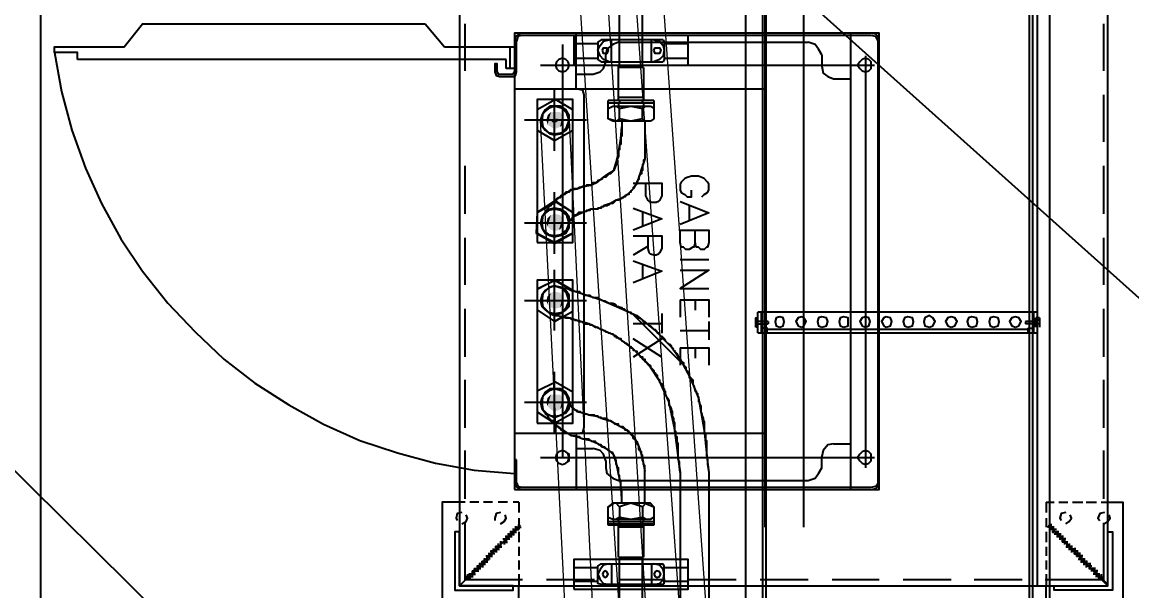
# Model space of a CAD drawing. Header units: millimetres. Extents: x 37 to 259, y 69 to 300.
# Drawn here: x 112.244 to 113.703, y 99.157 to 99.904 of the extents above; entities that cross this region are included whole.
import ezdxf
from ezdxf import colors
from ezdxf.entities.mleader import LeaderData, LeaderLine
from ezdxf.math import Vec2, Vec3

# ---------------------------------------------------------------- set-up
doc = ezdxf.new("R2010")
doc.units = ezdxf.units.MM
doc.layers.get('0').update_dxf_attribs({"lineweight": 0})
doc.layers.get('Defpoints').update_dxf_attribs({"lineweight": 0})
for name, color, linetype, lineweight in [('1', 8, 'Continuous', 0), ('5', 5, 'Continuous', 0), ('8', 8, 'Continuous', 0), ('9', 96, 'Continuous', 0)]:
    doc.layers.add(name, color=color, linetype=linetype, lineweight=lineweight)
doc.layers.add('AT&T_PROYECTO F.O', color=5, linetype='Continuous')
doc.styles.add('TEXTOS', font='romans.shx')
doc.dimstyles.new('Cota m', dxfattribs={"dimtxt": 0.2, "dimasz": 0.2, "dimexe": 0.1, "dimexo": 0.1, "dimgap": 0.1, "dimtad": 0, "dimzin": 0, "dimdsep": 46, "dimtxsty": 'TEXTOS', "dimcen": 0.2, "dimclrd": 256, "dimclre": 256, "dimclrt": 256, "dimazin": 0, "dimtfac": 1, "dimtix": 1, "dimtofl": 0, "dimtmove": 0, "dimatfit": 3, "dimfxl": 1, "dimtolj": 1, "dimtzin": 0, "dimlwd": -1, "dimlwe": -1, "dimarcsym": 0})

# ---------------------------------------------------------------- blocks, each defined once
blk = doc.blocks.new('A$Ca43bcb66')
at = {"linetype": 'Continuous'}
for points in [[(0.8138, 2.6581), (0.8138, 2.6687), (0.8168, 2.6732)], [(0.8138, 2.6581), (0.8168, 2.6536), (0.8168, 2.6732)], [(0.8168, 2.6536), (0.8244, 2.6536), (0.8244, 2.6762)], [(0.8168, 2.6536), (0.8168, 2.6732), (0.8244, 2.6762)], [(0.8244, 2.6536), (0.8244, 2.6762), (0.8289, 2.6732)], [(0.8244, 2.6536), (0.8289, 2.6536), (0.8289, 2.6732)], [(0.8289, 2.6536), (0.8289, 2.6732), (0.8334, 2.6687)], [(0.8123, 2.6642), (0.8138, 2.6581), (0.8138, 2.6687)], [(0.8289, 2.6536), (0.8334, 2.6581), (0.8334, 2.6687)], [(0.8334, 2.6581), (0.8334, 2.6687), (0.8349, 2.6642)], [(0.8168, 2.5197), (0.8244, 2.5182), (0.8244, 2.5408)], [(0.8168, 2.5197), (0.8168, 2.5393), (0.8244, 2.5408)], [(0.8244, 2.5182), (0.8244, 2.5408), (0.8289, 2.5393)], [(0.8123, 2.5303), (0.8138, 2.5243), (0.8138, 2.5348)], [(0.8138, 2.5243), (0.8168, 2.5197), (0.8168, 2.5393)], [(0.8138, 2.5243), (0.8138, 2.5348), (0.8168, 2.5393)], [(0.8244, 2.5182), (0.8289, 2.5197), (0.8289, 2.5393)], [(0.8289, 2.5197), (0.8289, 2.5393), (0.8334, 2.5348)], [(0.8289, 2.5197), (0.8334, 2.5243), (0.8334, 2.5348)], [(0.8334, 2.5243), (0.8334, 2.5348), (0.8349, 2.5303)], [(0.8168, 2.4175), (0.8244, 2.4159), (0.8244, 2.4385)], [(0.8168, 2.4175), (0.8168, 2.437), (0.8244, 2.4385)], [(0.8184, 2.4175), (0.8244, 2.4159), (0.8244, 2.4385)], [(0.8184, 2.4175), (0.8184, 2.437), (0.8244, 2.4385)], [(0.8244, 2.4159), (0.8244, 2.4385), (0.8289, 2.437)], [(0.8123, 2.428), (0.8138, 2.422), (0.8138, 2.4325)], [(0.8138, 2.422), (0.8168, 2.4175), (0.8168, 2.437)], [(0.8138, 2.422), (0.8138, 2.4325), (0.8168, 2.437)], [(0.8138, 2.422), (0.8184, 2.4175), (0.8184, 2.437)], [(0.8138, 2.422), (0.8138, 2.4325), (0.8184, 2.437)], [(0.8244, 2.4159), (0.8289, 2.4175), (0.8289, 2.437)], [(0.8289, 2.4175), (0.8289, 2.437), (0.8334, 2.4325)], [(0.8289, 2.4175), (0.8334, 2.422), (0.8334, 2.4325)], [(0.8334, 2.422), (0.8334, 2.4325), (0.8349, 2.428)], [(0.8123, 2.2926), (0.8138, 2.2866), (0.8138, 2.2986)], [(0.8138, 2.2866), (0.8168, 2.2821), (0.8168, 2.3016)], [(0.8138, 2.2866), (0.8138, 2.2986), (0.8168, 2.3016)], [(0.8168, 2.2821), (0.8244, 2.2821), (0.8244, 2.3046)], [(0.8168, 2.2821), (0.8168, 2.3016), (0.8244, 2.3046)], [(0.8244, 2.2926), (0.8214, 2.2911), (0.8214, 2.2941), (0.8244, 2.2956), (0.8274, 2.2941)], [(0.8244, 2.2821), (0.8244, 2.3046), (0.8289, 2.3016)], [(0.8244, 2.2821), (0.8289, 2.2821), (0.8289, 2.3016)], [(0.8289, 2.2821), (0.8289, 2.3016), (0.8334, 2.2986)], [(0.8289, 2.2821), (0.8334, 2.2866), (0.8334, 2.2986)], [(0.8334, 2.2866), (0.8334, 2.2986), (0.8349, 2.2926)]]:
    blk.add_hatch(color=256, dxfattribs=at).paths.add_polyline_path(points)
for p, q in [((0.1775, 3.0086), (0.1775, 2.9049)), ((0.871, 3.0086), (0.871, 2.9049)), ((0.5476, 2.7048), (0.877, 2.7048)), ((0.7221, 2.5468), (0.6514, 2.6175)), ((0.5521, 2.5724), (0.5521, 2.5453)), ((0.1865, 2.5604), (0.2046, 2.5604)), ((0.1865, 2.5558), (0.191, 2.5558)), ((0.191, 2.5649), (0.191, 2.5528)), ((0.1865, 2.5528), (0.191, 2.5528)), ((0.1895, 2.5453), (0.5566, 2.5453)), ((0.5476, 2.252), (0.877, 2.252))]:
    blk.add_line(p, q, dxfattribs=at)
blk.add_lwpolyline([(0, 4.5), (1.5, 4.5), (1.5, 0), (0, 0), (0, 4.5)])
for points in [[(0.5461, 0.003), (0.5461, 3.8601)], [(0.173, 0.003), (0.173, 3.8466)], [(0.1956, 0.003), (0.1956, 3.8466)], [(0.2001, 0.003), (0.2001, 3.8466)], [(0.5506, 0.003), (0.5506, 3.8466)], [(0.5731, 0.003), (0.5731, 3.8466)], [(0.7085, 3.1801), (0.7085, 2.8672)], [(0.7386, 3.1801), (0.7386, 2.8672)], [(0.0963, 2.795), (0.0767, 2.795), (0.0767, 3.1185)], [(0.9522, 2.795), (0.9718, 2.795), (0.9718, 3.1185)], [(0.6213, 2.7559), (0.6213, 2.9575)], [(0.6589, 2.7559), (0.6589, 2.9575)], [(0.167, 2.9049), (0.0963, 2.9049), (0.0963, 2.8341), (0.0903, 2.8341), (0.0903, 2.9109), (0.167, 2.9109), (0.167, 2.9049)], [(0.0963, 2.9049), (0.1745, 2.8251)], [(0.9492, 2.9049), (0.0963, 2.9049), (0.0963, 2.0519), (0.9492, 2.0519), (0.9492, 2.9049)], [(0.1775, 2.8898), (0.1775, 2.9049)], [(0.1895, 2.0519), (0.1895, 2.9049)], [(0.7988, 2.9094), (0.6484, 2.9094), (0.6484, 2.8703), (0.7988, 2.8703), (0.7988, 2.9094)], [(0.8695, 2.8251), (0.9492, 2.9049)], [(0.871, 2.8898), (0.871, 2.9049)], [(0.8785, 2.9049), (0.9492, 2.9049), (0.9492, 2.8341), (0.9552, 2.8341), (0.9552, 2.9109), (0.8785, 2.9109), (0.8785, 2.9049)], [(0.0978, 2.9018), (0.1444, 2.8567)], [(0.1023, 2.8221), (0.1023, 2.8973), (0.179, 2.8973)], [(0.1023, 2.8943), (0.1098, 2.8943)], [(0.1038, 2.8928), (0.1128, 2.8928)], [(0.1053, 2.8898), (0.1053, 2.8973)], [(0.1068, 2.8898), (0.1158, 2.8898)], [(0.1083, 2.8883), (0.1083, 2.8958)], [(0.1113, 2.8853), (0.1113, 2.8928)], [(0.1143, 2.8823), (0.1143, 2.8898)], [(0.2091, 2.8973), (0.2723, 2.8973)], [(0.3024, 2.8973), (0.3656, 2.8973)], [(0.3971, 2.8973), (0.4588, 2.8973)], [(0.4904, 2.8973), (0.5536, 2.8973)], [(0.5852, 2.8973), (0.6469, 2.8973)], [(0.68, 2.8988), (0.6484, 2.8988)], [(0.6785, 2.8973), (0.7401, 2.8973)], [(0.6935, 2.9033), (0.686, 2.9018), (0.6815, 2.8973), (0.68, 2.8898), (0.6815, 2.8838), (0.686, 2.8778), (0.6935, 2.8763)], [(0.6815, 2.9033), (0.68, 2.9018), (0.68, 2.8793), (0.6815, 2.8763)], [(0.6815, 2.9033), (0.7627, 2.9033), (0.7672, 2.9018), (0.7672, 2.8793), (0.7627, 2.8763), (0.6815, 2.8763)], [(0.6935, 2.8898), (0.692, 2.8928), (0.689, 2.8943), (0.686, 2.8928), (0.6845, 2.8898), (0.686, 2.8868), (0.689, 2.8853), (0.692, 2.8868), (0.6935, 2.8898)], [(0.6965, 2.8763), (0.6965, 2.9033)], [(0.7492, 2.8763), (0.7492, 2.9033)], [(0.7522, 2.8763), (0.7597, 2.8778), (0.7642, 2.8838), (0.7672, 2.8898), (0.7642, 2.8973), (0.7597, 2.9018), (0.7522, 2.9033)], [(0.7612, 2.8898), (0.7597, 2.8928), (0.7582, 2.8943), (0.7552, 2.8928), (0.7537, 2.8898), (0.7552, 2.8868), (0.7582, 2.8853), (0.7597, 2.8868), (0.7612, 2.8898)], [(0.7988, 2.8988), (0.7672, 2.8988)], [(0.7717, 2.8973), (0.8349, 2.8973)], [(0.8665, 2.8973), (0.9417, 2.8973), (0.9417, 2.8221)], [(0.9372, 2.8898), (0.9282, 2.8898)], [(0.9297, 2.8823), (0.9297, 2.8898)], [(0.9402, 2.8928), (0.9312, 2.8928)], [(0.9327, 2.8853), (0.9327, 2.8928)], [(0.9417, 2.8943), (0.9342, 2.8943)], [(0.9357, 2.8883), (0.9357, 2.8958)], [(0.9387, 2.8898), (0.9387, 2.8973)], [(0.1098, 2.8853), (0.1188, 2.8853)], [(0.1128, 2.8823), (0.1219, 2.8823)], [(0.1173, 2.8793), (0.1249, 2.8793)], [(0.1203, 2.8748), (0.1203, 2.8838)], [(0.1203, 2.8763), (0.1279, 2.8763)], [(0.1249, 2.8718), (0.1249, 2.8808)], [(0.1279, 2.8687), (0.1279, 2.8778)], [(0.1775, 2.8718), (0.1775, 2.8838)], [(0.68, 2.8808), (0.6484, 2.8808)], [(0.7988, 2.8808), (0.7672, 2.8808)], [(0.871, 2.8718), (0.871, 2.8838)], [(0.9161, 2.8687), (0.9161, 2.8778)], [(0.9237, 2.8763), (0.9161, 2.8763)], [(0.9267, 2.8793), (0.9176, 2.8793)], [(0.9191, 2.8718), (0.9191, 2.8808)], [(0.9222, 2.8748), (0.9222, 2.8838)], [(0.9297, 2.8823), (0.9222, 2.8823)], [(0.9252, 2.8778), (0.9252, 2.8868)], [(0.9327, 2.8853), (0.9252, 2.8853)], [(0.1234, 2.8733), (0.1324, 2.8733)], [(0.1264, 2.8703), (0.1354, 2.8703)], [(0.1294, 2.8657), (0.1384, 2.8657)], [(0.1309, 2.8657), (0.1309, 2.8748)], [(0.1324, 2.8627), (0.1414, 2.8627)], [(0.1339, 2.8627), (0.1339, 2.8703)], [(0.1369, 2.8582), (0.1369, 2.8672)], [(0.1399, 2.8552), (0.1399, 2.8642)], [(0.1444, 2.8522), (0.1444, 2.8612)], [(0.1775, 2.8537), (0.1775, 2.8657)], [(0.707, 2.8251), (0.707, 2.8672)], [(0.7401, 2.8672), (0.707, 2.8672)], [(0.7401, 2.8672), (0.7401, 2.8251)], [(0.871, 2.8537), (0.871, 2.8657)], [(0.9011, 2.8522), (0.9011, 2.8612)], [(0.9116, 2.8627), (0.9026, 2.8627)], [(0.9146, 2.8657), (0.9056, 2.8657)], [(0.9071, 2.8582), (0.9071, 2.8672)], [(0.9101, 2.8627), (0.9101, 2.8703)], [(0.9176, 2.8703), (0.9101, 2.8703)], [(0.9131, 2.8657), (0.9131, 2.8748)], [(0.9206, 2.8733), (0.9131, 2.8733)], [(0.1369, 2.8597), (0.1444, 2.8597)], [(0.1399, 2.8567), (0.1474, 2.8567)], [(0.1429, 2.8537), (0.1519, 2.8537)], [(0.1474, 2.8492), (0.1474, 2.8582)], [(0.1489, 2.8477), (0.1564, 2.8477)], [(0.1504, 2.8462), (0.1504, 2.8552)], [(0.1534, 2.8432), (0.1534, 2.8507)], [(0.1564, 2.8387), (0.1564, 2.8477)], [(0.1775, 2.8341), (0.1775, 2.8477)], [(0.871, 2.8341), (0.871, 2.8477)], [(0.8951, 2.8477), (0.886, 2.8477)], [(0.8876, 2.8387), (0.8876, 2.8477)], [(0.8906, 2.8432), (0.8906, 2.8507)], [(0.9026, 2.8537), (0.8936, 2.8537)], [(0.8951, 2.8462), (0.8951, 2.8552)], [(0.9056, 2.8567), (0.8966, 2.8567)], [(0.8981, 2.8492), (0.8981, 2.8582)], [(0.9086, 2.8597), (0.8996, 2.8597)], [(0.1519, 2.8432), (0.1595, 2.8432)], [(0.1549, 2.8402), (0.164, 2.8402)], [(0.158, 2.8372), (0.167, 2.8372)], [(0.1595, 2.8357), (0.1595, 2.8447)], [(0.161, 2.8341), (0.17, 2.8341)], [(0.1625, 2.8326), (0.1625, 2.8417)], [(0.1685, 2.8266), (0.1685, 2.8357)], [(0.883, 2.8341), (0.874, 2.8341)], [(0.8755, 2.8266), (0.8755, 2.8357)], [(0.886, 2.8372), (0.877, 2.8372)], [(0.8785, 2.8296), (0.8785, 2.8387)], [(0.8891, 2.8402), (0.88, 2.8402)], [(0.8815, 2.8326), (0.8815, 2.8417)], [(0.8921, 2.8432), (0.883, 2.8432)], [(0.8845, 2.8357), (0.8845, 2.8447)], [(0.1008, 2.8236), (0.0963, 2.8206), (0.0933, 2.8161), (0.0948, 2.8116)], [(0.1008, 2.8086), (0.1068, 2.8101), (0.1098, 2.8161), (0.1068, 2.8191)], [(0.1519, 2.8236), (0.1474, 2.8206), (0.1444, 2.8161), (0.1459, 2.8116)], [(0.1519, 2.8086), (0.158, 2.8101), (0.1595, 2.8161), (0.158, 2.8191)], [(0.164, 2.8311), (0.173, 2.8311)], [(0.167, 2.8281), (0.176, 2.8281)], [(0.1715, 2.8236), (0.1715, 2.8311)], [(0.1775, 2.8161), (0.1775, 2.8281)], [(0.4964, 2.8281), (0.4964, 2.1286)], [(0.5476, 2.1286), (0.5476, 2.8281)], [(0.6935, 2.8251), (0.7537, 2.8251)], [(0.7055, 2.7965), (0.6935, 2.8011), (0.6935, 2.8251)], [(0.7537, 2.8236), (0.6935, 2.8236)], [(0.7537, 2.8206), (0.6935, 2.8206)], [(0.698, 2.8176), (0.6935, 2.8146)], [(0.7537, 2.8146), (0.7476, 2.8176), (0.698, 2.8176)], [(0.7085, 2.8146), (0.704, 2.8176)], [(0.707, 2.8281), (0.7401, 2.8281)], [(0.707, 2.8206), (0.707, 2.8176)], [(0.7085, 2.8206), (0.7085, 2.8251)], [(0.7386, 2.8146), (0.7236, 2.8176), (0.7085, 2.8146)], [(0.7386, 2.8251), (0.7386, 2.8206)], [(0.7431, 2.8176), (0.7386, 2.8146)], [(0.7401, 2.8206), (0.7401, 2.8176)], [(0.7537, 2.8251), (0.7537, 2.8011), (0.7461, 2.7965)], [(0.8755, 2.8281), (0.868, 2.8281)], [(0.871, 2.8161), (0.871, 2.8311)], [(0.8785, 2.8311), (0.871, 2.8311)], [(0.8725, 2.8251), (0.871, 2.8251)], [(0.8951, 2.8236), (0.8906, 2.8206), (0.8876, 2.8161), (0.8891, 2.8116)], [(0.8951, 2.8086), (0.9011, 2.8101), (0.9026, 2.8161), (0.9026, 2.8191)], [(0.9462, 2.8236), (0.9402, 2.8206), (0.9387, 2.8161), (0.9402, 2.8116)], [(0.9462, 2.8086), (0.9522, 2.8101), (0.9537, 2.8161), (0.9522, 2.8191)], [(0.1775, 2.795), (0.1775, 2.8086)], [(0.7085, 2.8011), (0.7085, 2.8146)], [(0.7386, 2.8011), (0.7386, 2.8146)], [(0.871, 2.795), (0.871, 2.8086)], [(0.1053, 2.795), (0.0963, 2.795)], [(0.1023, 2.7273), (0.1023, 2.7905)], [(0.1249, 2.795), (0.1113, 2.795)], [(0.1429, 2.795), (0.1294, 2.795)], [(0.161, 2.795), (0.1489, 2.795)], [(0.1775, 2.795), (0.167, 2.795)], [(0.6935, 2.8011), (0.698, 2.7965)], [(0.698, 2.7965), (0.7476, 2.7965), (0.7537, 2.8011)], [(0.704, 2.7965), (0.7085, 2.8011)], [(0.7055, 2.7965), (0.7055, 2.7469), (0.707, 2.7454), (0.707, 2.7424), (0.7085, 2.7394), (0.7085, 2.7334), (0.71, 2.7319), (0.71, 2.7288), (0.7131, 2.7258), (0.7131, 2.7213), (0.7146, 2.7198), (0.7146, 2.7183), (0.7161, 2.7183), (0.7161, 2.7153), (0.7176, 2.7138), (0.7176, 2.7123), (0.7191, 2.7123), (0.7206, 2.7108), (0.7206, 2.7078), (0.7221, 2.7078), (0.7236, 2.7063), (0.7236, 2.7048)], [(0.7085, 2.8011), (0.7236, 2.7965), (0.7386, 2.8011), (0.7431, 2.7965)], [(0.7356, 2.7965), (0.7356, 2.7785), (0.7371, 2.777), (0.7371, 2.7665), (0.7386, 2.7665), (0.7386, 2.7604), (0.7401, 2.7589), (0.7401, 2.7499), (0.7416, 2.7484), (0.7416, 2.7469), (0.7431, 2.7454), (0.7431, 2.7409), (0.7446, 2.7364), (0.7476, 2.7303), (0.7507, 2.7288)], [(0.7356, 2.7905), (0.7371, 2.771), (0.7401, 2.7574), (0.7431, 2.7424), (0.7461, 2.7334), (0.7522, 2.7273), (0.7672, 2.7183), (0.7777, 2.7138), (0.7868, 2.7123), (0.7943, 2.7093), (0.8018, 2.7078), (0.8108, 2.7018), (0.8168, 2.6988), (0.8244, 2.6912)], [(0.871, 2.795), (0.8785, 2.795)], [(0.886, 2.795), (0.8981, 2.795)], [(0.9056, 2.795), (0.9176, 2.795)], [(0.9237, 2.795), (0.9357, 2.795)], [(0.9417, 2.795), (0.9522, 2.795)], [(0.9417, 2.7905), (0.9417, 2.7273)], [(0.877, 2.7785), (0.3971, 2.7785), (0.3971, 2.1783), (0.877, 2.1783), (0.877, 2.7785)], [(0.4077, 2.7785), (0.4017, 2.777), (0.3986, 2.774), (0.3971, 2.7695)], [(0.4077, 2.7755), (0.4017, 2.774), (0.3986, 2.7695)], [(0.868, 2.7755), (0.4077, 2.7755)], [(0.4347, 2.1783), (0.4347, 2.7785)], [(0.7958, 2.7048), (0.7958, 2.7785)], [(0.877, 2.7695), (0.8755, 2.774), (0.871, 2.777), (0.868, 2.7785)], [(0.874, 2.7695), (0.8725, 2.774), (0.868, 2.7755)], [(0.3986, 2.7695), (0.3986, 2.1888)], [(0.7567, 2.7409), (0.7567, 2.7499), (0.7552, 2.7574), (0.7476, 2.7634), (0.7401, 2.7665), (0.4904, 2.7665), (0.4814, 2.7634), (0.4769, 2.7574), (0.4724, 2.7499), (0.4724, 2.7349)], [(0.874, 2.7695), (0.874, 2.7394)], [(0.4152, 2.7454), (0.4107, 2.7439), (0.4077, 2.7409), (0.4077, 2.7319), (0.4107, 2.7288), (0.4152, 2.7273), (0.4197, 2.7288), (0.4227, 2.7319), (0.4257, 2.7364), (0.4227, 2.7409), (0.4197, 2.7439), (0.4152, 2.7454)], [(0.4152, 2.2083), (0.4152, 2.7499)], [(0.6514, 2.6175), (0.6514, 2.6205), (0.6484, 2.6235), (0.6484, 2.625), (0.6469, 2.6266), (0.6469, 2.6311), (0.6454, 2.6311), (0.6439, 2.6326), (0.6439, 2.6341), (0.6423, 2.6341), (0.6423, 2.6401), (0.6408, 2.6416), (0.6393, 2.6491), (0.6378, 2.6491), (0.6378, 2.6506), (0.6363, 2.6521), (0.6363, 2.6551), (0.6348, 2.6566), (0.6348, 2.6627), (0.6333, 2.6642), (0.6333, 2.6657), (0.6318, 2.6687), (0.6318, 2.6762), (0.6303, 2.6792), (0.6303, 2.6807), (0.6288, 2.6852), (0.6288, 2.6867), (0.6273, 2.6897), (0.6273, 2.7033), (0.6258, 2.7063), (0.6258, 2.7123), (0.6243, 2.7138), (0.6243, 2.7334), (0.6228, 2.7394), (0.6228, 2.7454), (0.6213, 2.7559)], [(0.6709, 2.5904), (0.6589, 2.607), (0.6454, 2.6326), (0.6348, 2.6581), (0.6273, 2.7003), (0.6228, 2.7424), (0.6213, 2.7559)], [(0.7146, 2.5995), (0.7131, 2.5995), (0.7131, 2.601), (0.7115, 2.6025), (0.7115, 2.604), (0.7085, 2.604), (0.7085, 2.607), (0.7055, 2.607), (0.7055, 2.61), (0.704, 2.61), (0.701, 2.613), (0.701, 2.6145), (0.6995, 2.6145), (0.698, 2.616), (0.698, 2.6175), (0.695, 2.6205), (0.695, 2.622), (0.6935, 2.622), (0.6935, 2.625), (0.692, 2.625), (0.692, 2.6266), (0.6905, 2.6266), (0.689, 2.6281), (0.689, 2.6311), (0.686, 2.6341), (0.686, 2.6371), (0.683, 2.6401), (0.683, 2.6416), (0.6815, 2.6416), (0.6815, 2.6461), (0.68, 2.6461), (0.68, 2.6476), (0.6785, 2.6491), (0.6785, 2.6536), (0.6769, 2.6566), (0.6754, 2.6581), (0.6739, 2.6612), (0.6739, 2.6672), (0.6724, 2.6687), (0.6709, 2.6717), (0.6709, 2.6732), (0.6694, 2.6762), (0.6694, 2.6822), (0.6679, 2.6852), (0.6679, 2.6882), (0.6664, 2.6912), (0.6664, 2.7003), (0.6649, 2.7018), (0.6649, 2.7078), (0.6634, 2.7093), (0.6634, 2.7153), (0.6619, 2.7183), (0.6619, 2.7379), (0.6604, 2.7424), (0.6604, 2.7469), (0.6589, 2.7559)], [(0.6589, 2.7559), (0.6619, 2.7303), (0.6664, 2.6973), (0.6739, 2.6627), (0.686, 2.6356), (0.698, 2.6175), (0.7206, 2.5935), (0.7431, 2.5769), (0.7627, 2.5679), (0.7792, 2.5604), (0.7898, 2.5574), (0.8063, 2.5528), (0.8138, 2.5513), (0.8244, 2.5574)], [(0.8003, 2.6717), (0.7928, 2.6762), (0.7868, 2.6777), (0.7762, 2.6807), (0.7687, 2.6822), (0.7612, 2.6852), (0.7507, 2.6882), (0.7431, 2.6927), (0.7281, 2.7003), (0.7221, 2.7063), (0.7161, 2.7153), (0.7115, 2.7273), (0.7085, 2.7379), (0.7055, 2.7544)], [(0.8138, 2.7454), (0.8093, 2.7439), (0.8063, 2.7409), (0.8048, 2.7364), (0.8063, 2.7319), (0.8093, 2.7288)], [(0.8093, 2.7439), (0.8048, 2.7409), (0.8048, 2.7319), (0.8093, 2.7288), (0.8138, 2.7273)], [(0.8184, 2.7288), (0.8214, 2.7319), (0.8229, 2.7364), (0.8214, 2.7409), (0.8184, 2.7439), (0.8138, 2.7454)], [(1.4818, 2.2038), (1.4727, 2.255), (1.4592, 2.3061), (1.4411, 2.3558), (1.4201, 2.4024), (1.3945, 2.449), (1.3659, 2.4912), (1.3328, 2.5333), (1.2967, 2.5709), (1.2591, 2.607), (1.2185, 2.6386), (1.1734, 2.6672), (1.1282, 2.6927), (1.0801, 2.7138), (1.0305, 2.7303), (0.9808, 2.7439), (0.9297, 2.7529), (0.877, 2.7574)], [(0.8424, 2.7364), (0.4032, 2.7364)], [(0.4573, 2.7183), (0.4648, 2.7198), (0.4709, 2.7273), (0.4724, 2.7349)], [(0.7567, 2.7409), (0.7597, 2.7319), (0.7642, 2.7273), (0.7732, 2.7243)], [(0.8138, 2.1933), (0.8138, 2.7364)], [(0.874, 2.7394), (0.877, 2.7394)], [(0.4573, 2.7183), (0.4347, 2.7183)], [(0.7522, 2.7273), (0.7537, 2.7273), (0.7582, 2.7228), (0.7612, 2.7228), (0.7627, 2.7213), (0.7627, 2.7198), (0.7657, 2.7198), (0.7672, 2.7183), (0.7702, 2.7168), (0.7702, 2.7153), (0.7747, 2.7153), (0.7762, 2.7138), (0.7777, 2.7138), (0.7792, 2.7123), (0.7868, 2.7123), (0.7898, 2.7108), (0.7913, 2.7093), (0.7958, 2.7093), (0.7973, 2.7078), (0.8018, 2.7078), (0.8033, 2.7063), (0.8048, 2.7063), (0.8048, 2.7048), (0.8078, 2.7048), (0.8078, 2.7033), (0.8108, 2.7033), (0.8108, 2.7018), (0.8123, 2.7018), (0.8138, 2.7003), (0.8153, 2.7003), (0.8168, 2.6988), (0.8168, 2.6973), (0.8184, 2.6973), (0.8184, 2.6958), (0.8214, 2.6958), (0.8214, 2.6942), (0.8244, 2.6912), (0.8244, 2.6897), (0.8259, 2.6882), (0.8289, 2.6882), (0.8289, 2.6867), (0.8319, 2.6837), (0.8334, 2.6807), (0.8364, 2.6792)], [(0.7958, 2.7243), (0.7732, 2.7243)], [(0.8138, 2.7273), (0.8184, 2.7288)], [(0.7251, 2.7033), (0.7266, 2.7033), (0.7266, 2.7018), (0.7281, 2.7018), (0.7281, 2.7003), (0.7311, 2.7003), (0.7311, 2.6988), (0.7326, 2.6988), (0.7326, 2.6973), (0.7341, 2.6973), (0.7341, 2.6958), (0.7371, 2.6958)], [(0.7943, 2.7048), (0.7868, 2.7033), (0.7853, 2.6958)], [(0.8244, 2.7048), (0.8244, 2.6235)], [(0.1023, 2.6341), (0.1023, 2.6973)], [(0.7401, 2.6942), (0.7401, 2.6927), (0.7446, 2.6927), (0.7476, 2.6897), (0.7507, 2.6882), (0.7537, 2.6882), (0.7537, 2.6867), (0.7552, 2.6867), (0.7567, 2.6852), (0.7627, 2.6852), (0.7627, 2.6837), (0.7657, 2.6837), (0.7672, 2.6822), (0.7702, 2.6822), (0.7717, 2.6807), (0.7792, 2.6807), (0.7822, 2.6792), (0.7853, 2.6792), (0.7868, 2.6777), (0.7883, 2.6777), (0.7898, 2.6762), (0.7943, 2.6762), (0.7943, 2.6747), (0.7958, 2.6747), (0.7973, 2.6732), (0.7988, 2.6732), (0.7988, 2.6717), (0.8003, 2.6717), (0.8018, 2.6702), (0.8018, 2.6687), (0.8033, 2.6687), (0.8033, 2.6657), (0.8048, 2.6657)], [(0.7853, 2.6958), (0.7853, 2.2595), (0.7868, 2.2535), (0.7943, 2.252)], [(0.8469, 2.6912), (0.8003, 2.6912), (0.8003, 2.5032), (0.8469, 2.5032), (0.8469, 2.6912)], [(0.8003, 2.6506), (0.8229, 2.6371), (0.8469, 2.6491), (0.8469, 2.6762), (0.8244, 2.6912), (0.8003, 2.6777), (0.8003, 2.6506)], [(0.9417, 2.6973), (0.9417, 2.6341)], [(0.8244, 2.6837), (0.8093, 2.6777), (0.8048, 2.6717), (0.8048, 2.6581), (0.8093, 2.6506), (0.8168, 2.6461), (0.8304, 2.6461), (0.8364, 2.6506), (0.8409, 2.6581), (0.8424, 2.6642), (0.8409, 2.6717), (0.8364, 2.6777), (0.8244, 2.6837)], [(0.8244, 2.6822), (0.8138, 2.6807), (0.8078, 2.6732), (0.8048, 2.6642), (0.8078, 2.6551), (0.8138, 2.6491), (0.8244, 2.6461), (0.8319, 2.6491), (0.8394, 2.6551), (0.8409, 2.6642), (0.8394, 2.6732), (0.8319, 2.6807), (0.8244, 2.6822)], [(0.7822, 2.6642), (0.8635, 2.6642)], [(0.6589, 2.5922), (0.6213, 2.5922), (0.6213, 2.6148)], [(0.6664, 2.595), (0.6664, 2.5965), (0.6634, 2.5995), (0.6619, 2.6025), (0.6619, 2.604), (0.6604, 2.604), (0.6604, 2.6055), (0.6589, 2.607), (0.6574, 2.61), (0.6559, 2.6115), (0.6544, 2.6115), (0.6544, 2.6145)], [(0.6589, 2.5922), (0.6589, 2.6148)], [(0.1023, 2.5408), (0.1023, 2.604)], [(0.6393, 2.5922), (0.6393, 2.6058)], [(0.683, 2.5802), (0.7206, 2.6043)], [(0.683, 2.6043), (0.7206, 2.5802)], [(0.7176, 2.5965), (0.7161, 2.5965), (0.7161, 2.598)], [(0.9417, 2.604), (0.9417, 2.5408)], [(0.6845, 2.5769), (0.683, 2.5769), (0.6815, 2.5784), (0.6815, 2.5799), (0.68, 2.5799), (0.6785, 2.5814), (0.6785, 2.5829), (0.6739, 2.5874), (0.6724, 2.5874), (0.6709, 2.5889), (0.6709, 2.5904), (0.6679, 2.5935)], [(0.7191, 2.5498), (0.7161, 2.5498), (0.7161, 2.5513), (0.7131, 2.5528), (0.7115, 2.5528), (0.7085, 2.5558), (0.707, 2.5574), (0.7055, 2.5574), (0.7055, 2.5589), (0.704, 2.5589), (0.7025, 2.5604), (0.701, 2.5604), (0.701, 2.5619), (0.6995, 2.5634), (0.698, 2.5634), (0.695, 2.5664), (0.6694, 2.592)], [(0.7461, 2.5769), (0.7431, 2.5769), (0.7431, 2.5784), (0.7416, 2.5784), (0.7401, 2.5799), (0.7371, 2.5799), (0.7371, 2.5814), (0.7356, 2.5829), (0.7326, 2.5844), (0.7311, 2.5859), (0.7296, 2.5859), (0.7296, 2.5874), (0.7281, 2.5874), (0.7251, 2.5904), (0.7236, 2.5904), (0.7236, 2.592), (0.7221, 2.592), (0.7206, 2.5935), (0.7206, 2.595), (0.7191, 2.595)], [(0.5566, 2.5724), (0.1895, 2.5724)], [(0.1941, 2.5453), (0.1941, 2.5724)], [(0.2016, 2.5664), (0.2016, 2.5724)], [(0.5446, 2.5724), (0.5446, 2.5664), (0.5521, 2.5664)], [(0.5566, 2.5724), (0.5566, 2.5453)], [(0.6213, 2.5576), (0.6213, 2.5817)], [(0.6213, 2.5697), (0.6589, 2.5697)], [(0.683, 2.5471), (0.683, 2.5727)], [(0.6935, 2.5679), (0.692, 2.5679), (0.689, 2.5709), (0.689, 2.5724), (0.6875, 2.5724), (0.686, 2.5739), (0.686, 2.5754)], [(0.7492, 2.5739), (0.7476, 2.5739), (0.7476, 2.5754)], [(0.8244, 2.5498), (0.8199, 2.5498), (0.8138, 2.5513), (0.8093, 2.5528), (0.8033, 2.5528), (0.8018, 2.5543), (0.7988, 2.5543), (0.7973, 2.5558), (0.7943, 2.5558), (0.7928, 2.5574), (0.7883, 2.5574), (0.7868, 2.5589), (0.7838, 2.5604), (0.7792, 2.5604), (0.7777, 2.5619), (0.7747, 2.5619), (0.7732, 2.5634), (0.7702, 2.5649), (0.7672, 2.5649), (0.7657, 2.5664), (0.7627, 2.5679), (0.7612, 2.5679), (0.7597, 2.5694), (0.7582, 2.5694), (0.7567, 2.5709), (0.7552, 2.5709), (0.7537, 2.5724), (0.7507, 2.5724)], [(0.8244, 2.5694), (0.8244, 2.4897)], [(0.1865, 2.5528), (0.1865, 2.5649)], [(0.191, 2.5574), (0.2046, 2.5574)], [(0.2016, 2.5664), (0.1941, 2.5664)], [(0.2016, 2.5679), (0.5446, 2.5679)], [(0.2046, 2.5574), (0.2046, 2.5604)], [(0.2181, 2.5649), (0.2136, 2.5634), (0.2106, 2.5574), (0.2136, 2.5528), (0.2181, 2.5513), (0.2226, 2.5528), (0.2256, 2.5574), (0.2226, 2.5634), (0.2181, 2.5649)], [(0.2467, 2.5649), (0.2407, 2.5634), (0.2392, 2.5574), (0.2407, 2.5528), (0.2467, 2.5513), (0.2512, 2.5528), (0.2527, 2.5574), (0.2512, 2.5634), (0.2467, 2.5649)], [(0.2753, 2.5649), (0.2693, 2.5634), (0.2678, 2.5574), (0.2693, 2.5528), (0.2753, 2.5513), (0.2798, 2.5528), (0.2813, 2.5574), (0.2798, 2.5634), (0.2753, 2.5649)], [(0.3024, 2.5649), (0.2979, 2.5634), (0.2948, 2.5574), (0.2979, 2.5528), (0.3024, 2.5513), (0.3069, 2.5528), (0.3099, 2.5574), (0.3069, 2.5634), (0.3024, 2.5649)], [(0.331, 2.5649), (0.3264, 2.5634), (0.3234, 2.5574), (0.3264, 2.5528), (0.331, 2.5498), (0.337, 2.5528), (0.3385, 2.5574), (0.337, 2.5634), (0.331, 2.5649)], [(0.3595, 2.5649), (0.3535, 2.5634), (0.352, 2.5574), (0.3535, 2.5528), (0.3595, 2.5513), (0.364, 2.5528), (0.3656, 2.5574), (0.364, 2.5634), (0.3595, 2.5649)], [(0.3881, 2.5649), (0.3821, 2.5634), (0.3806, 2.5574), (0.3821, 2.5528), (0.3881, 2.5513), (0.3911, 2.5528), (0.3941, 2.5574), (0.3911, 2.5634), (0.3881, 2.5649)], [(0.4152, 2.5649), (0.4107, 2.5634), (0.4092, 2.5574), (0.4107, 2.5528), (0.4152, 2.5513), (0.4197, 2.5528), (0.4227, 2.5574), (0.4197, 2.5634), (0.4152, 2.5649)], [(0.4438, 2.5649), (0.4378, 2.5634), (0.4378, 2.5528), (0.4438, 2.5513), (0.4483, 2.5528), (0.4498, 2.5574), (0.4483, 2.5634), (0.4438, 2.5649)], [(0.4724, 2.5649), (0.4663, 2.5634), (0.4648, 2.5574), (0.4663, 2.5528), (0.4724, 2.5513), (0.4769, 2.5528), (0.4784, 2.5574), (0.4769, 2.5634), (0.4724, 2.5649)], [(0.4994, 2.5649), (0.4964, 2.5634), (0.4934, 2.5574), (0.4964, 2.5528), (0.4994, 2.5513), (0.5039, 2.5528), (0.507, 2.5574), (0.5039, 2.5634), (0.4994, 2.5649)], [(0.528, 2.5649), (0.5235, 2.5634), (0.522, 2.5574), (0.5235, 2.5528), (0.528, 2.5513), (0.5325, 2.5528), (0.534, 2.5574), (0.5325, 2.5634), (0.528, 2.5649)], [(0.5596, 2.5604), (0.5431, 2.5604)], [(0.5431, 2.5574), (0.5431, 2.5604)], [(0.5431, 2.5574), (0.5566, 2.5574)], [(0.5521, 2.5679), (0.5506, 2.5679)], [(0.5596, 2.5649), (0.5596, 2.5528), (0.5566, 2.5528)], [(0.5566, 2.5649), (0.5596, 2.5649)], [(0.5596, 2.5558), (0.5566, 2.5558)], [(0.683, 2.5607), (0.7206, 2.5607)], [(0.8469, 2.5152), (0.8244, 2.5032), (0.8003, 2.5167), (0.7868, 2.5212), (0.7627, 2.5288), (0.7356, 2.5408), (0.7161, 2.5498), (0.6935, 2.5679)], [(0.8003, 2.5167), (0.8229, 2.5032), (0.8469, 2.5152), (0.8469, 2.5423), (0.8244, 2.5574), (0.8003, 2.5438), (0.8003, 2.5167)], [(0.6589, 2.5291), (0.6213, 2.5291), (0.6213, 2.5516)], [(0.6393, 2.5291), (0.6393, 2.5426)], [(0.6589, 2.5291), (0.6589, 2.5516)], [(0.8244, 2.5107), (0.8184, 2.5122), (0.8138, 2.5137), (0.8078, 2.5137), (0.8018, 2.5167), (0.7988, 2.5167), (0.7973, 2.5182), (0.7913, 2.5182), (0.7898, 2.5197), (0.7838, 2.5228), (0.7777, 2.5228), (0.7762, 2.5243), (0.7732, 2.5258), (0.7672, 2.5258), (0.7657, 2.5273), (0.7597, 2.5303), (0.7582, 2.5303), (0.7522, 2.5333), (0.7476, 2.5333), (0.7446, 2.5348), (0.7416, 2.5378), (0.7401, 2.5378), (0.7371, 2.5393), (0.7356, 2.5393), (0.7356, 2.5408), (0.7326, 2.5408), (0.7296, 2.5438), (0.7281, 2.5438), (0.7266, 2.5453), (0.7236, 2.5453), (0.7236, 2.5468), (0.7221, 2.5468)], [(0.8244, 2.5498), (0.8168, 2.5468), (0.8093, 2.5423), (0.8048, 2.5378), (0.8048, 2.5228), (0.8093, 2.5167), (0.8168, 2.5122), (0.8244, 2.5107), (0.8304, 2.5122), (0.8364, 2.5167), (0.8409, 2.5228), (0.8424, 2.5303), (0.8409, 2.5378), (0.8364, 2.5423), (0.8304, 2.5468), (0.8244, 2.5498)], [(0.8244, 2.5468), (0.8138, 2.5453), (0.8078, 2.5378), (0.8048, 2.5303), (0.8078, 2.5212), (0.8138, 2.5137), (0.8244, 2.5107), (0.8319, 2.5137), (0.8394, 2.5212), (0.8409, 2.5303), (0.8394, 2.5378), (0.8319, 2.5453), (0.8244, 2.5468)], [(0.7822, 2.5303), (0.8635, 2.5303)], [(0.6589, 2.49), (0.6213, 2.49), (0.6589, 2.514), (0.6213, 2.514)], [(0.8244, 2.5107), (0.8229, 2.5107)], [(0.1023, 2.4475), (0.1023, 2.5092)], [(0.7206, 2.4779), (0.683, 2.4915), (0.7206, 2.5065)], [(0.7085, 2.4839), (0.7085, 2.5005)], [(0.9417, 2.5092), (0.9417, 2.4475)], [(0.6213, 2.4764), (0.6589, 2.4764)], [(0.7206, 2.4448), (0.683, 2.4448), (0.683, 2.4614), (0.686, 2.4674), (0.6875, 2.4689), (0.6905, 2.4704), (0.6935, 2.4704), (0.698, 2.4689), (0.6995, 2.4674), (0.701, 2.4614), (0.701, 2.4448)], [(0.701, 2.4584), (0.7206, 2.4704)], [(0.8244, 2.4686), (0.8244, 2.3874)], [(0.6589, 2.4373), (0.6213, 2.4373), (0.6213, 2.4538), (0.6228, 2.4599), (0.6243, 2.4599), (0.6273, 2.4629), (0.6318, 2.4629), (0.6348, 2.4599), (0.6378, 2.4599), (0.6393, 2.4538), (0.6393, 2.4373)], [(0.6393, 2.4538), (0.6408, 2.4599), (0.6423, 2.4599), (0.6469, 2.4629), (0.6514, 2.4629), (0.6544, 2.4599), (0.6574, 2.4599), (0.6589, 2.4538), (0.6589, 2.4373)], [(0.8003, 2.4144), (0.8229, 2.3994), (0.8469, 2.4144), (0.8469, 2.4415), (0.8244, 2.4551), (0.8003, 2.4415), (0.8003, 2.4144)], [(0.8003, 2.4144), (0.8244, 2.3994), (0.8469, 2.4144), (0.8484, 2.4415), (0.8244, 2.4551)], [(0.8469, 2.4536), (0.8003, 2.4536), (0.8003, 2.2655), (0.8469, 2.2655), (0.8469, 2.4536)], [(0.8003, 2.4415), (0.8244, 2.4536), (0.8484, 2.4415)], [(0.7206, 2.4087), (0.683, 2.4223), (0.7206, 2.4373)], [(0.8244, 2.446), (0.8168, 2.4445), (0.8093, 2.4415), (0.8063, 2.434), (0.8048, 2.428), (0.8063, 2.4205), (0.8093, 2.4144), (0.8168, 2.4099), (0.8244, 2.4084), (0.8304, 2.4099), (0.8364, 2.4144)], [(0.8244, 2.4445), (0.8153, 2.443), (0.8078, 2.437), (0.8048, 2.428), (0.8078, 2.4175), (0.8153, 2.4114), (0.8244, 2.4099)], [(0.8093, 2.4415), (0.8048, 2.434), (0.8048, 2.4205), (0.8093, 2.4144)], [(0.8319, 2.443), (0.8244, 2.4445), (0.8138, 2.443), (0.8078, 2.437)], [(0.8364, 2.4415), (0.8304, 2.4445), (0.8244, 2.446)], [(0.8394, 2.4175), (0.8409, 2.428), (0.8394, 2.437), (0.8319, 2.443)], [(0.8409, 2.434), (0.8364, 2.4415)], [(0.6589, 2.3997), (0.6213, 2.4147), (0.6589, 2.4298)], [(0.6469, 2.4057), (0.6469, 2.4238)], [(0.7085, 2.4132), (0.7085, 2.4313)], [(0.7266, 2.3889), (0.7266, 2.3904), (0.7281, 2.3904), (0.7296, 2.3919), (0.7311, 2.3919), (0.7311, 2.3934), (0.7326, 2.3934), (0.7341, 2.3949), (0.7356, 2.3949), (0.7371, 2.3964), (0.7401, 2.3979), (0.7431, 2.3979), (0.7461, 2.4009), (0.7476, 2.4024), (0.7507, 2.4024), (0.7522, 2.4039), (0.7537, 2.4039), (0.7552, 2.4054), (0.7597, 2.4054), (0.7597, 2.4069), (0.7627, 2.4069), (0.7627, 2.4084), (0.7672, 2.4084), (0.7672, 2.4099), (0.7762, 2.4099), (0.7777, 2.4114), (0.7822, 2.4114), (0.7822, 2.4129), (0.7853, 2.4129), (0.7868, 2.4144), (0.7928, 2.4144), (0.7928, 2.4159), (0.7943, 2.4159), (0.7943, 2.4175), (0.7973, 2.4175), (0.8003, 2.4205), (0.8018, 2.422), (0.8018, 2.4235), (0.8033, 2.4235), (0.8033, 2.425), (0.8048, 2.425)], [(0.7822, 2.428), (0.8635, 2.428)], [(0.8424, 2.428), (0.8409, 2.434)], [(0.8409, 2.4205), (0.8424, 2.428)], [(0.1023, 2.3528), (0.1023, 2.4159)], [(0.7055, 2.2941), (0.7055, 2.3437), (0.7085, 2.3528), (0.7131, 2.3678), (0.7161, 2.3753), (0.7206, 2.3829), (0.7281, 2.3904), (0.7371, 2.3964), (0.7431, 2.3979), (0.7507, 2.4024), (0.7597, 2.4054), (0.7642, 2.4084), (0.7702, 2.4099)], [(0.8469, 2.4144), (0.8259, 2.4024), (0.8214, 2.3964), (0.8138, 2.3919), (0.8093, 2.3889), (0.8018, 2.3844), (0.7943, 2.3829), (0.7868, 2.3798), (0.7762, 2.3783), (0.7672, 2.3738), (0.7597, 2.3678), (0.7537, 2.3633), (0.7461, 2.3588), (0.7431, 2.3483), (0.7401, 2.3362), (0.7386, 2.3272), (0.7371, 2.3167), (0.7356, 2.3016)], [(0.7356, 2.2941), (0.7356, 2.3137), (0.7371, 2.3152), (0.7371, 2.3242), (0.7386, 2.3257), (0.7386, 2.3317), (0.7401, 2.3317), (0.7401, 2.3407), (0.7431, 2.3467), (0.7431, 2.3513), (0.7446, 2.3543), (0.7461, 2.3588), (0.7476, 2.3603), (0.7507, 2.3633), (0.7522, 2.3633), (0.7552, 2.3663), (0.7567, 2.3678), (0.7597, 2.3678), (0.7612, 2.3693), (0.7627, 2.3708), (0.7657, 2.3723), (0.7672, 2.3723), (0.7672, 2.3738), (0.7687, 2.3738), (0.7702, 2.3753), (0.7732, 2.3753), (0.7747, 2.3768), (0.7762, 2.3783), (0.7822, 2.3783), (0.7838, 2.3798), (0.7868, 2.3798), (0.7898, 2.3813), (0.7913, 2.3813), (0.7943, 2.3829), (0.8003, 2.3829), (0.8003, 2.3844), (0.8033, 2.3844), (0.8033, 2.3859), (0.8048, 2.3859), (0.8048, 2.3874), (0.8093, 2.3874), (0.8093, 2.3889), (0.8108, 2.3889), (0.8108, 2.3904), (0.8138, 2.3904), (0.8153, 2.3919), (0.8168, 2.3934), (0.8168, 2.3949), (0.8199, 2.3949), (0.8199, 2.3964), (0.8214, 2.3964), (0.8214, 2.3979), (0.8229, 2.3979), (0.8244, 2.3994), (0.8244, 2.4024), (0.8259, 2.4024), (0.8289, 2.4039), (0.8289, 2.4054), (0.8304, 2.4054), (0.8319, 2.4069), (0.8334, 2.4099), (0.8364, 2.4129)], [(0.7762, 2.4099), (0.7868, 2.4144), (0.7943, 2.4175), (0.8003, 2.4205)], [(0.8078, 2.4175), (0.8138, 2.4114), (0.8244, 2.4099), (0.8319, 2.4114), (0.8394, 2.4175)], [(0.8364, 2.4144), (0.8409, 2.4205)], [(0.9417, 2.4159), (0.9417, 2.3528)], [(0.6303, 2.3937), (0.6273, 2.3907), (0.6228, 2.3877), (0.6213, 2.3847), (0.6213, 2.3771), (0.6228, 2.3741), (0.6273, 2.3696), (0.6303, 2.3681), (0.6348, 2.3666), (0.6439, 2.3666), (0.6499, 2.3681), (0.6529, 2.3696), (0.6574, 2.3741), (0.6589, 2.3771), (0.6589, 2.3847), (0.6574, 2.3877), (0.6529, 2.3907), (0.6499, 2.3937), (0.6439, 2.3937), (0.6439, 2.3847)], [(0.7206, 2.3756), (0.683, 2.3756), (0.683, 2.3922), (0.686, 2.3982), (0.6875, 2.3997), (0.6905, 2.4012), (0.6965, 2.4012), (0.6995, 2.3997), (0.701, 2.3982), (0.704, 2.3922), (0.704, 2.3756)], [(0.7055, 2.3437), (0.707, 2.3452), (0.707, 2.3498), (0.7085, 2.3513), (0.7085, 2.3588), (0.71, 2.3603), (0.71, 2.3633), (0.7115, 2.3633), (0.7115, 2.3648), (0.7131, 2.3663), (0.7131, 2.3708), (0.7146, 2.3708), (0.7146, 2.3723), (0.7161, 2.3738), (0.7161, 2.3768), (0.7191, 2.3798), (0.7206, 2.3813), (0.7206, 2.3829)], [(0.7221, 2.3844), (0.7236, 2.3859), (0.7236, 2.3874), (0.7251, 2.3874)], [(0.1023, 2.2595), (0.1023, 2.3212)], [(0.8244, 2.3332), (0.8244, 2.252)], [(0.8003, 2.2791), (0.8229, 2.2655), (0.8469, 2.2791), (0.8469, 2.3061), (0.8244, 2.3197), (0.8003, 2.3061), (0.8003, 2.2791)], [(0.8244, 2.3121), (0.8168, 2.3106), (0.8093, 2.3061), (0.8048, 2.3001), (0.8048, 2.2866), (0.8093, 2.2791), (0.8168, 2.2745), (0.8304, 2.2745), (0.8364, 2.2791), (0.8409, 2.2866), (0.8424, 2.2926), (0.8409, 2.3001), (0.8364, 2.3061), (0.8304, 2.3106), (0.8244, 2.3121)], [(0.8244, 2.3106), (0.8138, 2.3091), (0.8078, 2.3016), (0.8048, 2.2926), (0.8078, 2.2836), (0.8138, 2.2775), (0.8244, 2.2745), (0.8319, 2.2775), (0.8394, 2.2836), (0.8409, 2.2926), (0.8394, 2.3016), (0.8319, 2.3091), (0.8244, 2.3106)], [(0.6935, 2.2911), (0.698, 2.2941)], [(0.698, 2.2941), (0.7476, 2.2941), (0.7537, 2.2911)], [(0.704, 2.2941), (0.7085, 2.2911)], [(0.7085, 2.2911), (0.7236, 2.2941), (0.7386, 2.2911), (0.7431, 2.2941)], [(0.7431, 2.2941), (0.7537, 2.2911), (0.7537, 2.267)], [(0.7822, 2.2926), (0.8635, 2.2926)], [(0.8214, 2.2911), (0.8214, 2.2941), (0.8244, 2.2956), (0.8274, 2.2941)], [(0.6935, 2.267), (0.6935, 2.2911)], [(0.698, 2.2745), (0.6935, 2.2775)], [(0.7537, 2.2775), (0.7476, 2.2745), (0.698, 2.2745)], [(0.7085, 2.2775), (0.704, 2.2745)], [(0.7085, 2.2911), (0.7085, 2.2775)], [(0.7386, 2.2775), (0.7236, 2.2745), (0.7085, 2.2775)], [(0.7386, 2.2911), (0.7386, 2.2775)], [(0.7431, 2.2745), (0.7386, 2.2775)], [(0.7537, 2.27), (0.6935, 2.27)], [(0.6935, 2.267), (0.7537, 2.267)], [(0.707, 2.27), (0.707, 2.2745)], [(0.707, 2.2234), (0.707, 2.267)], [(0.7401, 2.2625), (0.707, 2.2625)], [(0.7085, 2.27), (0.7085, 2.267)], [(0.7386, 2.267), (0.7386, 2.27)], [(0.7401, 2.27), (0.7401, 2.2745)], [(0.7401, 2.267), (0.7401, 2.2204)], [(0.7958, 2.252), (0.7958, 2.1783)], [(0.4724, 2.2068), (0.4724, 2.2219), (0.4709, 2.2309), (0.4648, 2.2354), (0.4573, 2.2384), (0.4347, 2.2384)], [(0.8996, 2.2294), (0.8996, 2.2189), (0.9026, 2.2189), (0.9026, 2.2294), (0.9011, 2.2339), (0.8966, 2.2354), (0.8785, 2.2354), (0.8755, 2.2339), (0.874, 2.2294), (0.874, 2.1888)], [(0.1023, 2.1662), (0.1023, 2.2279)], [(0.8424, 2.2204), (0.4032, 2.2204)], [(0.4152, 2.2294), (0.4107, 2.2279), (0.4077, 2.2249), (0.4077, 2.2159), (0.4107, 2.2129), (0.4152, 2.2114), (0.4197, 2.2129), (0.4227, 2.2159), (0.4257, 2.2204), (0.4227, 2.2249), (0.4197, 2.2279), (0.4152, 2.2294)], [(0.7988, 2.2204), (0.6484, 2.2204), (0.6484, 2.1813), (0.7988, 2.1813), (0.7988, 2.2204)], [(0.707, 2.2234), (0.7401, 2.2234)], [(0.7085, 2.2234), (0.7085, 1.912)], [(0.7386, 2.2234), (0.7386, 1.912)], [(0.7958, 2.2324), (0.7732, 2.2324), (0.7642, 2.2294), (0.7597, 2.2249), (0.7567, 2.2159), (0.7567, 2.2068)], [(0.8138, 2.2294), (0.8093, 2.2279), (0.8063, 2.2249), (0.8048, 2.2204), (0.8063, 2.2159), (0.8093, 2.2129), (0.8138, 2.2114), (0.8184, 2.2129), (0.8214, 2.2159), (0.8229, 2.2204), (0.8214, 2.2249), (0.8184, 2.2279), (0.8138, 2.2294)], [(0.8785, 2.2324), (0.877, 2.2294)], [(0.877, 2.2249), (0.8876, 2.2249)], [(0.8996, 2.2294), (0.8981, 2.2324), (0.8785, 2.2324)], [(0.883, 2.1963), (0.883, 2.2249)], [(0.8876, 2.2249), (0.8876, 2.2129)], [(0.9417, 2.2279), (0.9417, 2.1662)], [(0.4724, 2.2068), (0.4769, 2.1993), (0.4814, 2.1933), (0.4904, 2.1903)], [(0.68, 2.2114), (0.6484, 2.2114)], [(0.6935, 2.1873), (0.686, 2.1888), (0.6815, 2.1948), (0.68, 2.2008), (0.6815, 2.2083), (0.686, 2.2129), (0.6935, 2.2159)], [(0.6815, 2.1873), (0.68, 2.1903), (0.68, 2.2129), (0.6815, 2.2159)], [(0.6815, 2.1873), (0.7627, 2.1873), (0.7672, 2.1903), (0.7672, 2.2129), (0.7627, 2.2159), (0.6815, 2.2159)], [(0.6935, 2.2008), (0.692, 2.1978), (0.686, 2.1978), (0.6845, 2.2008), (0.686, 2.2053), (0.692, 2.2053), (0.6935, 2.2008)], [(0.6965, 2.2159), (0.6965, 2.1873)], [(0.7401, 2.1903), (0.7476, 2.1933), (0.7552, 2.1993), (0.7567, 2.2068)], [(0.7492, 2.2159), (0.7492, 2.1873)], [(0.7522, 2.2159), (0.7597, 2.2129), (0.7642, 2.2083), (0.7672, 2.2008), (0.7642, 2.1948), (0.7597, 2.1888), (0.7522, 2.1873)], [(0.7612, 2.2008), (0.7597, 2.1978), (0.7552, 2.1978), (0.7537, 2.2008), (0.7552, 2.2053), (0.7597, 2.2053), (0.7612, 2.2008)], [(0.7988, 2.2114), (0.7672, 2.2114)], [(0.8876, 2.2129), (1.4517, 2.2129)], [(1.4818, 2.2038), (1.4818, 2.1963), (1.39, 2.1963), (1.3659, 2.1662), (0.9944, 2.1662)], [(1.4517, 2.2129), (1.4517, 2.2038), (1.4818, 2.2038)], [(0.7401, 2.1903), (0.4904, 2.1903)], [(0.68, 2.1918), (0.6484, 2.1918)], [(0.7988, 2.1918), (0.7672, 2.1918)], [(0.9688, 2.1963), (0.877, 2.1963)], [(0.9944, 2.1662), (0.9688, 2.1963)], [(0.3971, 2.1888), (0.3986, 2.1828), (0.4017, 2.1798), (0.4077, 2.1783)], [(0.3986, 2.1888), (0.4017, 2.1828), (0.4077, 2.1813)], [(0.4077, 2.1813), (0.868, 2.1813)], [(0.868, 2.1783), (0.871, 2.1798), (0.8755, 2.1828), (0.877, 2.1888)], [(0.868, 2.1813), (0.8725, 2.1828), (0.874, 2.1888)]]:
    blk.add_lwpolyline(points, dxfattribs=at)
blk = doc.blocks.new('*D72')
at = {"layer": '8', "ltscale": 0.1, "transparency": 16777216}
for p, q in [((112.2183, 102.0683), (111.9281, 102.0683)), ((111.9781, 102.0183), (111.9781, 100.0588)), ((111.9781, 97.6183), (111.9781, 99.5778)), ((112.2183, 97.5683), (111.9281, 97.5683))]:
    blk.add_line(p, q, dxfattribs=at)
for points in [[(111.9698, 102.0183), (111.9865, 102.0183), (111.9781, 102.0683)], [(111.9698, 97.6183), (111.9865, 97.6183), (111.9781, 97.5683)]]:
    blk.add_solid(points, dxfattribs=at)
at = {"layer": 'Defpoints', "color": 0, "ltscale": 0.1, "transparency": 16777216}
for p in [(112.2683, 102.0683), (111.9781, 97.5683), (112.2683, 97.5683)]:
    blk.add_point(p, dxfattribs=at)
at = {"layer": '8', "ltscale": 0.1, "transparency": 16777216, "insert": (111.9781, 99.8183), "char_height": 0.125, "attachment_point": 5, "rotation": 90, "style": 'TEXTOS'}
blk.add_mtext('\\A1;4.50', dxfattribs=at)

msp = doc.modelspace()

# ---------------------------------------------------------------- block references
at = {"layer": 'AT&T_PROYECTO F.O', "rotation": 180}
msp.add_blockref('A$Ca43bcb66', (113.7683, 102.0683), dxfattribs=at)

# ---------------------------------------------------------------- next in the draw order: linework, layer by layer
at = {"layer": '1', "linetype": 'Continuous'}
for p, q in [((113.1987, 97.8743), (112.9259, 101.6877)), ((112.9635, 101.6877), (113.2317, 97.8743)), ((113.1107, 97.8743), (112.9259, 100.731)), ((112.9635, 100.731), (113.1437, 97.8743)), ((113.0211, 97.8743), (112.9259, 99.7757)), ((112.9635, 99.7757), (113.0541, 97.8743))]:
    msp.add_line(p, q, dxfattribs=at)

# ---------------------------------------------------------------- next in the draw order: dimensions: what is measured, and where the dimension line sits
at = {"layer": '8', "ltscale": 0.1}
dim = msp.add_linear_dim(base=(111.9781, 97.5683), p1=(112.2683, 102.0683), p2=(112.2683, 97.5683), angle=90, dimstyle='Cota m', override={"dimscale": 0.5, "dimtxt": 0.25, "dimasz": 0.1}, dxfattribs=at)
dim.commit()
dim.dimension.update_dxf_attribs({"geometry": '*D72', "text_midpoint": (111.9781, 99.8183)})

# ---------------------------------------------------------------- next in the draw order: leaders
at = {"ltscale": 0.1}
ml = msp.add_multileader_mtext('Standard', dxfattribs=at)
ml.set_content('TUBO SUBTERRANEO \\PDE PVC DE %%C1"\\PPARA CONTROLADOR\\P DE LUCES ATC', color=256, style='TEXTOS')
ml.set_leader_properties()
ml.build(insert=Vec2(0, 0))
ml.multileader.update_dxf_attribs({"dogleg_length": 0.2, "arrow_head_size": 0.1})
ctx = ml.context
ctx.base_point, ctx.char_height, ctx.arrow_head_size, ctx.landing_gap_size, ctx.plane_origin = Vec3(109.447, 101.6971), 0.1, 0.1, 0.05, Vec3(115.0197, 98.909)
ctx.text_align_type = 2
notes = []
notes.append((ctx, [(0, (1, 1, 0), (111.3053, 101.6971), (-1, 0), 0.2392, [(0, [(115.4205, 98.0127)], 0, [])])]))
ctx.mtext.insert, ctx.mtext.width, ctx.mtext.alignment, ctx.mtext.line_spacing_factor, ctx.mtext.flow_direction = Vec3(111.016, 101.7471), 3.197435, 3, 0.9, 5
at = {"layer": '5', "ltscale": 0.1}
ml = msp.add_multileader_mtext('Standard', dxfattribs=at)
ml.set_content('\\A1;CENTRO DE CARGAS AT&T CON GABINETE HIMELL DE  0.60x0.60x0.25 MTS.', color=256, style='TEXTOS')
ml.set_leader_properties()
ml.build(insert=Vec2(0, 0))
ml.multileader.update_dxf_attribs({"dogleg_length": 0.2, "arrow_head_size": 0.1})
ctx = ml.context
ctx.base_point, ctx.char_height, ctx.arrow_head_size, ctx.landing_gap_size, ctx.plane_origin = Vec3(107.5658, 99.1497), 0.1, 0.1, 0.05, Vec3(115.2384, 98.3007)
ctx.text_align_type = 2
notes.append((ctx, [(1, (1, 1, 0), (111.1266, 99.1497), (-1, 0), 0.2942, [(0, [(112.8375, 97.8743)], 0, [])])]))
ctx.mtext.insert, ctx.mtext.width, ctx.mtext.alignment, ctx.mtext.line_spacing_factor, ctx.mtext.flow_direction = Vec3(110.7825, 99.1997), 3.258795, 3, 0.9, 5
at = {"layer": '8', "ltscale": 0.1}
ml = msp.add_multileader_mtext('Standard', dxfattribs=at)
ml.set_content('\\A1;4 TUBOS SUBTERRÁNEO DE PVC PESADO DE 1 1/2" PARA INSTALACIÓN ELÉCTRICA ', color=1, style='TEXTOS')
ml.set_leader_properties(color=1)
ml.build(insert=Vec2(0, 0))
ml.multileader.update_dxf_attribs({"dogleg_length": 0.2, "arrow_head_size": 0.1})
ctx = ml.context
ctx.base_point, ctx.char_height, ctx.arrow_head_size, ctx.landing_gap_size, ctx.plane_origin = Vec3(108.2563, 99.7751), 0.1, 0.1, 0.05, Vec3(114.555, 106.6606)
ctx.text_align_type = 2
notes.append((ctx, [(0, (1, 1, 0), (111.1266, 99.7751), (-1, 0), 0.2942, [(3, [(113.096, 98.1013)], 0, [])])]))
ctx.mtext.insert, ctx.mtext.width, ctx.mtext.alignment, ctx.mtext.line_spacing_factor, ctx.mtext.flow_direction = Vec3(110.7825, 99.8251), 2.582682, 3, 0.9, 5
at = {"layer": '9'}
ml = msp.add_multileader_mtext('Standard', dxfattribs=at)
ml.set_content('REGISTRO DE FIBRA ÓPTICA ATC 60X40X70CM \\P(MEDIDA INTERIOR)', color=256, style='TEXTOS')
ml.set_leader_properties()
ml.build(insert=Vec2(0, 0))
ml.multileader.update_dxf_attribs({"dogleg_length": 0.1, "arrow_head_size": 0.1})
ctx = ml.context
ctx.base_point, ctx.char_height, ctx.arrow_head_size, ctx.landing_gap_size, ctx.plane_origin = Vec3(108.6515, 100.4076), 0.1, 0.1, 0.05, Vec3(122.3809, 93.8115)
ctx.text_align_type = 2
notes.append((ctx, [(1, (1, 1, 0), (111.1266, 100.4076), (-1, 0), 0.2942, [(0, [(115.2654, 96.3219)], 0, [])])]))
ctx.mtext.insert, ctx.mtext.width, ctx.mtext.defined_height, ctx.mtext.alignment, ctx.mtext.line_spacing_factor, ctx.mtext.flow_direction = Vec3(110.7825, 100.4743), 2.301654, 0.537, 3, 0.9, 5
for ctx, leaders in notes:
    for number, flags, end, landing, length, lines in leaders:
        leader = LeaderData()
        leader.index, (leader.has_last_leader_line, leader.has_dogleg_vector, leader.attachment_direction) = number, flags
        leader.last_leader_point, leader.dogleg_vector, leader.dogleg_length = Vec3(end), Vec3(landing), length
        for number, points, colour, breaks in lines:
            line = LeaderLine()
            line.index, line.vertices, line.color, line.breaks = number, Vec3.list(points), colors.encode_raw_color(colour), breaks
            leader.lines.append(line)
        ctx.leaders.append(leader)

doc.saveas('drawing.dxf')
